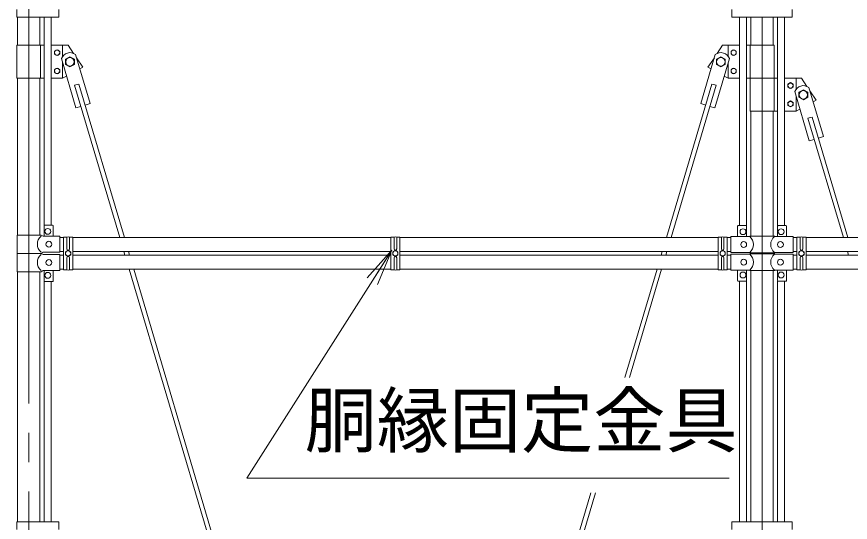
# Model space of a CAD drawing. Units: millimetres, scale not verified. Extents: x -30601 to 30601, y -19271 to 19271.
# Drawn here: x -28798 to -26525, y -10187 to -8807 of the extents above; entities that cross this region are included whole.
import ezdxf
from ezdxf.enums import TextEntityAlignment as Align

# ---------------------------------------------------------------- set-up
doc = ezdxf.new("R2010")
doc.units = ezdxf.units.MM
doc.header["$LTSCALE"] = 80
doc.linetypes.add('LONG_CHAIN', pattern=[21, 18, -1, 1, -1])
for name, color, linetype, lineweight in [('0-3_D-STR1', 1, 'Continuous', 9), ('0-6_D-BMK', 2, 'LONG_CHAIN', 9), ('0-7_D-STR3', 3, 'Continuous', 9), ('0-A_0', 7, 'Continuous', 9), ('0-D_D-STR-TXT', 7, 'Continuous', 9)]:
    doc.layers.add(name, color=color, linetype=linetype, lineweight=lineweight)
doc.styles.add('ＭＳ ゴシック', font='')
doc.styles.get('ＭＳ ゴシック').set_extended_font_data('MS Gothic')

# ---------------------------------------------------------------- blocks, each defined once
blk = doc.blocks.new('_Open')
at = {"layer": '0-A_0'}
blk.add_line((-80, 13.33), (0, 0), dxfattribs=at)
blk.add_lwpolyline([(-80, -13.33), (0, 0), (-80, 0)], dxfattribs=at)

msp = doc.modelspace()

# ---------------------------------------------------------------- linework, layer by layer
at = {"layer": '0-3_D-STR1'}
for p, q in [((-28795.8, -8885.26), (-28795.8, -8808.44)), ((-28735.3, -8885.26), (-28735.3, -8808.44)), ((-26795.8, -8885.26), (-26795.8, -8808.24)), ((-26735.3, -8885.26), (-26735.3, -8808.24)), ((-28795.8, -9402.94), (-28795.8, -8975.26)), ((-28735.3, -9402.94), (-28735.3, -8975.26)), ((-26795.8, -9406.34), (-26795.8, -9065.26)), ((-26735.3, -9406.34), (-26735.3, -9065.26)), ((-28680.55, -9409.84), (-28670.55, -9409.84)), ((-28645.55, -9409.84), (-27778.05, -9409.84)), ((-27753.05, -9409.84), (-26885.55, -9409.84)), ((-26860.55, -9409.84), (-26850.55, -9409.84)), ((-26680.55, -9409.84), (-26670.55, -9409.84)), ((-26645.55, -9409.84), (-25265.55, -9409.84)), ((-28680.55, -9447.94), (-28670.55, -9447.94)), ((-28645.55, -9447.94), (-27778.05, -9447.94)), ((-27753.05, -9447.94), (-26885.55, -9447.94)), ((-26860.55, -9447.94), (-26850.55, -9447.94)), ((-26795.8, -9454.54), (-26795.8, -9451.34)), ((-26795.8, -9454.54), (-26795.8, -9451.34)), ((-26735.3, -9454.54), (-26735.3, -9451.34)), ((-26735.3, -9454.54), (-26735.3, -9451.34)), ((-26680.55, -9447.94), (-26670.55, -9447.94)), ((-26645.55, -9447.94), (-25265.55, -9447.94)), ((-28680.55, -9457.94), (-28670.55, -9457.94)), ((-28645.55, -9457.94), (-27778.05, -9457.94)), ((-27753.05, -9457.94), (-26885.55, -9457.94)), ((-26860.55, -9457.94), (-26850.55, -9457.94)), ((-26680.55, -9457.94), (-26670.55, -9457.94)), ((-26645.55, -9457.94), (-25265.55, -9457.94)), ((-28795.8, -10185.44), (-28795.8, -9502.94)), ((-28735.3, -10185.44), (-28735.3, -9502.94)), ((-28680.55, -9496.04), (-28670.55, -9496.04)), ((-28645.55, -9496.04), (-27778.05, -9496.04)), ((-27753.05, -9496.04), (-26885.55, -9496.04)), ((-26860.55, -9496.04), (-26850.55, -9496.04)), ((-26795.8, -10185.64), (-26795.8, -9499.54)), ((-26735.3, -10185.64), (-26735.3, -9499.54)), ((-26680.55, -9496.04), (-26670.55, -9496.04)), ((-26645.55, -9496.04), (-25265.55, -9496.04))]:
    msp.add_line(p, q, dxfattribs=at)
at = {"layer": '0-6_D-BMK'}
for p, q in [((-28765.55, -6742.94), (-28765.55, -16367.94)), ((-26765.55, -8808.24), (-26765.55, -16367.94))]:
    msp.add_line(p, q, dxfattribs=at)
at = {"layer": '0-7_D-STR3'}
for p, q in [((-28798.35, -8787.44), (-28798.35, -8808.44)), ((-28683.55, -8787.44), (-28683.55, -8808.44)), ((-26848.05, -8787.64), (-26848.05, -8808.24)), ((-26683.05, -8787.64), (-26683.05, -8808.24)), ((-28798.35, -8808.44), (-28683.55, -8808.44)), ((-28723.05, -9376.62), (-28723.05, -8808.44)), ((-28704.05, -9375.94), (-28704.05, -8808.44)), ((-26848.05, -8808.24), (-26683.05, -8808.24)), ((-26827.05, -8808.24), (-26827.05, -9376.84)), ((-26808.05, -8808.24), (-26808.05, -9377.52)), ((-26723.05, -8808.24), (-26723.05, -9377.52)), ((-26704.05, -8808.24), (-26704.05, -9376.84)), ((-28798.1, -8885.26), (-28798.1, -8975.26)), ((-28723.05, -8885.26), (-28798.1, -8885.26)), ((-28733, -8885.26), (-28733, -8975.26)), ((-28658, -8885.26), (-28704.05, -8885.26)), ((-28673, -8885.26), (-28673, -8915.26)), ((-28658, -8885.26), (-28643.39, -8907.18)), ((-26858.1, -8885.26), (-26858.1, -8915.26)), ((-26733, -8885.26), (-26808.05, -8885.26)), ((-26798.1, -8885.26), (-26798.1, -8975.26)), ((-26733, -8885.26), (-26733, -8975.26)), ((-28638.09, -8910.2), (-28598.33, -9044.43)), ((-26893.02, -8910.2), (-26932.78, -9044.43)), ((-28676.44, -8921.56), (-28636.68, -9055.79)), ((-28673, -8933.16), (-28673, -8975.26)), ((-26854.67, -8921.56), (-26894.42, -9055.79)), ((-26858.1, -8933.16), (-26858.1, -8975.26)), ((-28723.05, -8975.26), (-28798.1, -8975.26)), ((-28673, -8975.26), (-28704.05, -8975.26)), ((-28662.27, -8969.4), (-28673, -8975.26)), ((-26868.84, -8969.4), (-26858.1, -8975.26)), ((-26858.1, -8975.26), (-26827.05, -8975.26)), ((-26808.05, -8975.26), (-26733, -8975.26)), ((-26798.1, -8975.26), (-26798.1, -9065.26)), ((-26723.05, -8975.26), (-26798.1, -8975.26)), ((-26733, -8975.26), (-26733, -9065.26)), ((-26658, -8975.26), (-26704.05, -8975.26)), ((-26673, -8975.26), (-26673, -9005.26)), ((-26658, -8975.26), (-26643.39, -8997.18)), ((-28628.79, -8990.88), (-28640.3, -8994.29)), ((-28640.3, -8994.29), (-28517.22, -9409.84)), ((-28628.79, -8990.88), (-28504.7, -9409.84)), ((-26902.31, -8990.88), (-27026.4, -9409.84)), ((-26890.81, -8994.29), (-27013.89, -9409.84)), ((-26902.31, -8990.88), (-26890.81, -8994.29)), ((-26638.09, -9000.2), (-26598.33, -9134.43)), ((-26676.44, -9011.56), (-26636.68, -9145.79)), ((-26673, -9023.16), (-26673, -9065.26)), ((-28598.33, -9044.43), (-28611.75, -9048.41)), ((-26932.78, -9044.43), (-26919.35, -9048.41)), ((-28623.26, -9051.82), (-28636.68, -9055.79)), ((-26907.85, -9051.82), (-26894.42, -9055.79)), ((-26723.05, -9065.26), (-26798.1, -9065.26)), ((-26673, -9065.26), (-26704.05, -9065.26)), ((-26662.27, -9059.4), (-26673, -9065.26)), ((-26628.79, -9080.88), (-26640.3, -9084.29)), ((-26640.3, -9084.29), (-26543.87, -9409.84)), ((-26628.79, -9080.88), (-26531.36, -9409.84)), ((-26598.33, -9134.43), (-26611.75, -9138.41)), ((-26623.26, -9141.82), (-26636.68, -9145.79)), ((-28723.55, -9377.94), (-28723.55, -9405.94)), ((-28721.55, -9375.94), (-28700.55, -9375.94)), ((-28698.55, -9377.94), (-28698.55, -9405.94)), ((-26832.55, -9406.84), (-26832.55, -9378.84)), ((-26809.55, -9376.84), (-26830.55, -9376.84)), ((-26807.55, -9406.84), (-26807.55, -9378.84)), ((-26723.55, -9406.84), (-26723.55, -9378.84)), ((-26721.55, -9376.84), (-26700.55, -9376.84)), ((-26698.55, -9406.84), (-26698.55, -9378.84)), ((-28796.65, -9402.94), (-28731.75, -9402.94)), ((-28796.65, -9402.94), (-28796.65, -9452.94)), ((-28725.75, -9405.94), (-28731.75, -9402.94)), ((-28725.75, -9405.94), (-28680.55, -9405.94)), ((-28680.55, -9449.94), (-28680.55, -9405.94)), ((-28670.55, -9408.57), (-28661.55, -9408.57)), ((-28661.55, -9408.57), (-28661.55, -9440.94)), ((-28654.55, -9408.57), (-28654.55, -9440.94)), ((-27769.05, -9408.57), (-27769.05, -9440.94)), ((-27753.05, -9408.57), (-27762.05, -9408.57)), ((-27762.05, -9408.57), (-27762.05, -9440.94)), ((-26876.55, -9408.57), (-26876.55, -9440.94)), ((-26860.55, -9408.57), (-26869.55, -9408.57)), ((-26869.55, -9408.57), (-26869.55, -9440.94)), ((-26850.55, -9406.84), (-26799.35, -9406.84)), ((-26850.55, -9450.84), (-26850.55, -9406.84)), ((-26799.35, -9406.34), (-26800.35, -9406.84)), ((-26799.35, -9406.34), (-26731.75, -9406.34)), ((-26731.75, -9406.34), (-26730.75, -9406.84)), ((-26731.75, -9406.84), (-26680.55, -9406.84)), ((-26680.55, -9450.84), (-26680.55, -9406.84)), ((-26670.55, -9408.57), (-26661.55, -9408.57)), ((-26661.55, -9408.57), (-26661.55, -9440.94)), ((-26654.55, -9408.57), (-26654.55, -9440.94)), ((-28796.65, -9452.94), (-28731.75, -9452.94)), ((-28796.65, -9452.94), (-28731.75, -9452.94)), ((-28796.65, -9502.94), (-28796.65, -9452.94)), ((-28725.75, -9449.94), (-28731.75, -9452.94)), ((-28725.75, -9455.94), (-28731.75, -9452.94)), ((-28725.75, -9449.94), (-28680.55, -9449.94)), ((-28725.75, -9455.94), (-28680.55, -9455.94)), ((-28680.55, -9455.94), (-28680.55, -9499.94)), ((-28505.93, -9447.94), (-28502.97, -9457.94)), ((-28493.42, -9447.94), (-28490.46, -9457.94)), ((-27037.69, -9447.94), (-27040.65, -9457.94)), ((-27025.17, -9447.94), (-27028.13, -9457.94)), ((-26850.55, -9450.84), (-26799.35, -9450.84)), ((-26850.55, -9455.04), (-26799.35, -9455.04)), ((-26850.55, -9455.04), (-26850.55, -9499.04)), ((-26799.35, -9451.34), (-26800.35, -9450.84)), ((-26799.35, -9454.54), (-26800.35, -9455.04)), ((-26731.75, -9450.84), (-26680.55, -9450.84)), ((-26731.75, -9455.04), (-26680.55, -9455.04)), ((-26680.55, -9455.04), (-26680.55, -9499.04)), ((-26532.59, -9447.94), (-26529.63, -9457.94)), ((-28661.55, -9497.83), (-28661.55, -9464.94)), ((-28654.55, -9497.83), (-28654.55, -9464.94)), ((-27769.05, -9497.83), (-27769.05, -9464.94)), ((-27762.05, -9497.83), (-27762.05, -9464.94)), ((-26876.55, -9497.83), (-26876.55, -9464.94)), ((-26869.55, -9497.83), (-26869.55, -9464.94)), ((-26661.55, -9497.83), (-26661.55, -9464.94)), ((-26654.55, -9497.83), (-26654.55, -9464.94)), ((-28796.65, -9502.94), (-28731.75, -9502.94)), ((-28725.75, -9499.94), (-28731.75, -9502.94)), ((-28725.75, -9499.94), (-28680.55, -9499.94)), ((-28723.55, -9527.94), (-28723.55, -9499.94)), ((-28698.55, -9527.94), (-28698.55, -9499.94)), ((-28491.69, -9496.04), (-27640.53, -12369.84)), ((-28479.17, -9496.04), (-27628.02, -12369.84)), ((-27051.93, -9496.04), (-27139.58, -9791.95)), ((-27039.42, -9496.04), (-27127.06, -9791.95)), ((-26850.55, -9499.04), (-26799.35, -9499.04)), ((-26832.55, -9499.04), (-26832.55, -9527.04)), ((-26807.55, -9499.04), (-26807.55, -9527.04)), ((-26799.35, -9499.54), (-26800.35, -9499.04)), ((-26799.35, -9499.54), (-26731.75, -9499.54)), ((-26731.75, -9499.54), (-26730.75, -9499.04)), ((-26731.75, -9499.04), (-26680.55, -9499.04)), ((-26723.55, -9499.04), (-26723.55, -9527.04)), ((-26698.55, -9499.04), (-26698.55, -9527.04)), ((-28723.05, -10185.64), (-28723.05, -9529.26)), ((-28721.55, -9529.94), (-28700.55, -9529.94)), ((-28704.05, -10185.64), (-28704.05, -9529.94)), ((-26809.55, -9529.04), (-26830.55, -9529.04)), ((-26827.05, -9529.04), (-26827.05, -10185.64)), ((-26808.05, -9528.36), (-26808.05, -10185.64)), ((-26723.05, -9528.36), (-26723.05, -10185.64)), ((-26721.55, -9529.04), (-26700.55, -9529.04)), ((-26704.05, -9529.04), (-26704.05, -10185.64)), ((-27232.56, -10105.91), (-27903.09, -12369.84)), ((-27220.05, -10105.91), (-27890.57, -12369.84)), ((-28798.35, -10185.44), (-28798.35, -10206.44)), ((-28798.35, -10185.44), (-28683.55, -10185.44)), ((-28683.55, -10185.44), (-28683.55, -10206.44)), ((-26848.05, -10185.64), (-26683.05, -10185.64)), ((-26848.05, -10185.64), (-26848.05, -10206.24)), ((-26683.05, -10185.64), (-26683.05, -10206.24))]:
    msp.add_line(p, q, dxfattribs=at)
for points in [[(-26827.05, -8885.26), (-26873.1, -8885.26), (-26887.72, -8907.18)], [(-28635.45, -8919.08), (-28618, -8945.26), (-28626.35, -8949.81)], [(-26895.65, -8919.08), (-26913.1, -8945.26), (-26904.75, -8949.81)], [(-26635.45, -9009.08), (-26618, -9035.26), (-26626.35, -9039.81)], [(-28661.55, -9497.83), (-28670.55, -9497.83), (-28670.55, -9408.57)], [(-28654.55, -9408.57), (-28645.55, -9408.57), (-28645.55, -9497.83), (-28654.55, -9497.83)], [(-27769.05, -9408.57), (-27778.05, -9408.57), (-27778.05, -9497.83), (-27769.05, -9497.83)], [(-27762.05, -9497.83), (-27753.05, -9497.83), (-27753.05, -9408.57)], [(-26876.55, -9408.57), (-26885.55, -9408.57), (-26885.55, -9497.83), (-26876.55, -9497.83)], [(-26869.55, -9497.83), (-26860.55, -9497.83), (-26860.55, -9408.57)], [(-26661.55, -9497.83), (-26670.55, -9497.83), (-26670.55, -9408.57)], [(-26654.55, -9408.57), (-26645.55, -9408.57), (-26645.55, -9497.83), (-26654.55, -9497.83)], [(-26799.35, -9451.34), (-26731.75, -9451.34), (-26730.75, -9450.84)], [(-26799.35, -9454.54), (-26731.75, -9454.54), (-26730.75, -9455.04)]]:
    msp.add_lwpolyline(points, dxfattribs=at)
for points in [[(-28688, -8897.16), (-28695.02, -8901.21), (-28695.02, -8909.31), (-28688, -8913.36), (-28680.99, -8909.31), (-28680.99, -8901.21)], [(-26843.1, -8897.16), (-26836.09, -8901.21), (-26836.09, -8909.31), (-26843.1, -8913.36), (-26850.12, -8909.31), (-26850.12, -8901.21)], [(-28653, -8916.4), (-28665, -8923.33), (-28665, -8937.19), (-28653, -8944.12), (-28641, -8937.19), (-28641, -8923.33)], [(-26878.1, -8916.4), (-26866.1, -8923.33), (-26866.1, -8937.19), (-26878.1, -8944.12), (-26890.1, -8937.19), (-26890.1, -8923.33)], [(-28688, -8963.36), (-28695.02, -8959.31), (-28695.02, -8951.21), (-28688, -8947.16), (-28680.99, -8951.21), (-28680.99, -8959.31)], [(-26843.1, -8963.36), (-26836.09, -8959.31), (-26836.09, -8951.21), (-26843.1, -8947.16), (-26850.12, -8951.21), (-26850.12, -8959.31)], [(-26688, -8987.16), (-26695.02, -8991.21), (-26695.02, -8999.31), (-26688, -9003.36), (-26680.99, -8999.31), (-26680.99, -8991.21)], [(-26653, -9006.4), (-26665, -9013.33), (-26665, -9027.19), (-26653, -9034.12), (-26641, -9027.19), (-26641, -9013.33)], [(-26688, -9053.36), (-26695.02, -9049.31), (-26695.02, -9041.21), (-26688, -9037.16), (-26680.99, -9041.21), (-26680.99, -9049.31)], [(-28658.05, -9461.04), (-28665.07, -9456.99), (-28665.07, -9448.89), (-28658.05, -9444.84), (-28651.04, -9448.89), (-28651.04, -9456.99)], [(-27765.55, -9461.04), (-27758.54, -9456.99), (-27758.54, -9448.89), (-27765.55, -9444.84), (-27772.57, -9448.89), (-27772.57, -9456.99)], [(-26873.05, -9461.04), (-26866.04, -9456.99), (-26866.04, -9448.89), (-26873.05, -9444.84), (-26880.07, -9448.89), (-26880.07, -9456.99)], [(-26658.05, -9461.04), (-26665.07, -9456.99), (-26665.07, -9448.89), (-26658.05, -9444.84), (-26651.04, -9448.89), (-26651.04, -9456.99)]]:
    msp.add_lwpolyline(points, close=True, dxfattribs=at)
for centre, radius in [((-28688, -8905.26), 7.03), ((-26843.1, -8905.26), 7.03), ((-28653, -8930.26), 11.5), ((-26878.1, -8930.26), 11.5), ((-28688, -8955.26), 7.03), ((-26843.1, -8955.26), 7.03), ((-26688, -8995.26), 7.03), ((-26653, -9020.26), 11.5), ((-26688, -9045.26), 7.03), ((-28713.55, -9392.94), 8), ((-26817.55, -9393.84), 8), ((-26713.55, -9393.84), 8), ((-28710.55, -9427.94), 8), ((-26815.55, -9428.84), 8), ((-26715.55, -9428.84), 8), ((-28658.05, -9452.94), 7.03), ((-27765.55, -9452.94), 7.03), ((-26873.05, -9452.94), 7.03), ((-26658.05, -9452.94), 7.03), ((-28710.55, -9477.94), 8), ((-26815.55, -9477.04), 8), ((-26715.55, -9477.04), 8), ((-28713.55, -9512.94), 8), ((-26817.55, -9512.04), 8), ((-26713.55, -9512.04), 8)]:
    msp.add_circle(centre, radius, dxfattribs=at)
for centre, radius, start, end in [((-28653, -8930.26), 25, 53.36802, 159.62823), ((-26878.1, -8930.26), 25, 20.37177, 126.63198), ((-26653, -9020.26), 25, 53.36802, 159.62823), ((-28721.55, -9377.94), 2, 90, 180), ((-28700.55, -9377.94), 2, 0, 90), ((-26830.55, -9378.84), 2, 90, 180), ((-26809.55, -9378.84), 2, 0, 90), ((-26721.55, -9378.84), 2, 90, 180), ((-26700.55, -9378.84), 2, 0, 90), ((-28713.17, -9427.94), 28.8, 130.19176, 229.80824), ((-28658.05, -9414.2), 6.62, 58.10921, 121.89079), ((-27765.55, -9414.2), 6.62, 58.10921, 121.89079), ((-26873.05, -9414.2), 6.62, 58.10921, 121.89079), ((-26817.94, -9428.84), 28.8, 310.19176, 49.80824), ((-26713.17, -9428.84), 28.8, 130.19176, 229.80824), ((-26658.05, -9414.2), 6.62, 58.10921, 121.89079), ((-28713.17, -9477.94), 28.8, 130.19176, 229.80824), ((-28658.05, -9440.94), 3.5, 180, 0), ((-27765.55, -9440.94), 3.5, 180, 0), ((-26873.05, -9440.94), 3.5, 180, 0), ((-26817.94, -9477.04), 28.8, 310.19176, 49.80824), ((-26713.17, -9477.04), 28.8, 130.19176, 229.80824), ((-26658.05, -9440.94), 3.5, 180, 0), ((-28658.05, -9464.94), 3.5, 0, 180), ((-27765.55, -9464.94), 3.5, 0, 180), ((-26873.05, -9464.94), 3.5, 0, 180), ((-26658.05, -9464.94), 3.5, 0, 180), ((-28658.05, -9492.2), 6.62, 238.10921, 301.89079), ((-27765.55, -9492.2), 6.62, 238.10921, 301.89079), ((-26873.05, -9492.2), 6.62, 238.10921, 301.89079), ((-26658.05, -9492.2), 6.62, 238.10921, 301.89079), ((-28721.55, -9527.94), 2, 180, 270), ((-28700.55, -9527.94), 2, 270, 0), ((-26830.55, -9527.04), 2, 180, 270), ((-26809.55, -9527.04), 2, 270, 0), ((-26721.55, -9527.04), 2, 180, 270), ((-26700.55, -9527.04), 2, 270, 0)]:
    msp.add_arc(centre, radius, start, end, dxfattribs=at)
at = {"layer": '0-D_D-STR-TXT'}
msp.add_lwpolyline([(-26854.95, -10066.56), (-28170.41, -10066.56), (-27776.11, -9445.98)], dxfattribs=at)

# ---------------------------------------------------------------- block references
at = {"layer": '0-D_D-STR-TXT', "xscale": 1.25, "yscale": 1.25, "rotation": 57.56911}
msp.add_blockref('_Open', (-27775.03, -9444.29), dxfattribs=at)

# ---------------------------------------------------------------- texts
at = {"layer": '0-D_D-STR-TXT', "style": 'ＭＳ ゴシック'}
msp.add_text('胴縁固定金具', height=144.3, dxfattribs=at).set_placement((-28013.07, -10023.86), align=Align.BOTTOM_LEFT)

doc.saveas('drawing.dxf')
